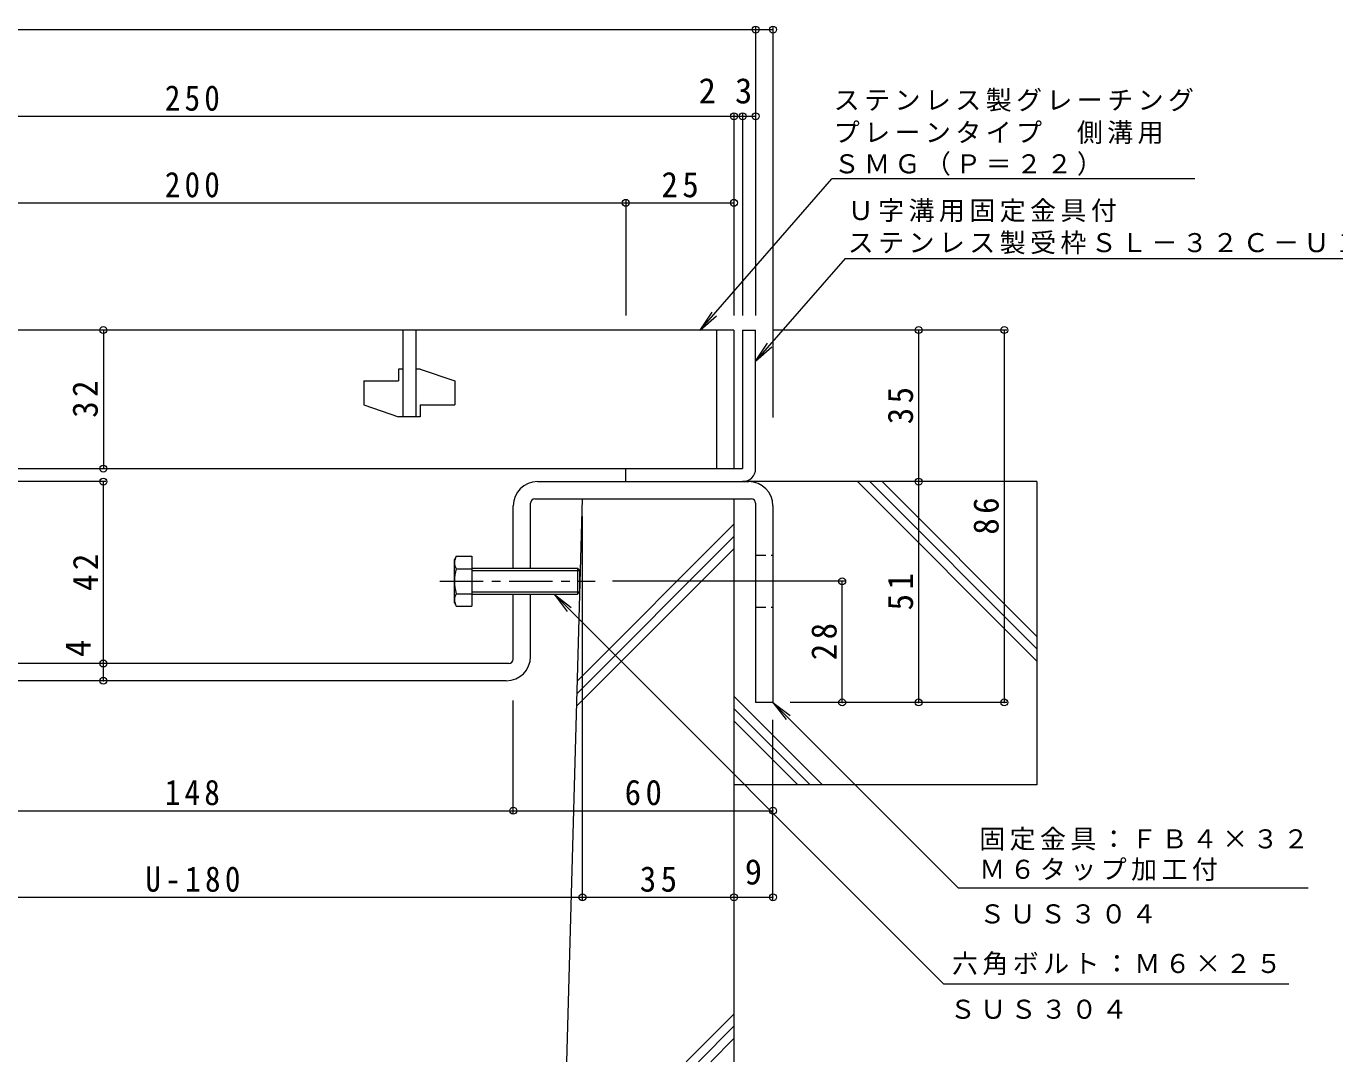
# Model space of a CAD drawing. Units: millimetres at full size. Extents: x -230 to 468, y -388 to 290.
# Drawn here: x -73 to 229.3, y -134 to 105.2 of the extents above; entities that cross this region are included whole.
import ezdxf
from ezdxf.enums import TextEntityAlignment as Align

# ---------------------------------------------------------------- set-up
doc = ezdxf.new("R2010")
doc.units = ezdxf.units.MM
doc.header["$LTSCALE"] = 2
doc.header["$PDMODE"] = 32
doc.header["$PDSIZE"] = 1.6
doc.linetypes.add('CHAIN1', pattern=[8, 5, -1, 1, -1])
doc.linetypes.add('DASHED1', pattern=[1.8, 1.2, -0.6])
for name, color, linetype, lineweight in [('D-1', 2, 'Continuous', 9), ('D-2', 3, 'Continuous', 9), ('D-4', 7, 'Continuous', 9), ('D-5', 7, 'Continuous', 9), ('D-6', 6, 'Continuous', 9), ('D-8', 3, 'Continuous', 9), ('D-B', 2, 'Continuous', 9)]:
    doc.layers.add(name, color=color, linetype=linetype, lineweight=lineweight)
doc.styles.add('ＭＳ ゴシック', font='')
doc.styles.get('ＭＳ ゴシック').set_extended_font_data('MS Gothic')

msp = doc.modelspace()

# ---------------------------------------------------------------- linework, layer by layer
at = {"layer": 'D-1'}
for p, q in [((92.492, 34.96), (92.492, 2.96)), ((92.492, 34.96), (95.492, 34.96)), ((95.492, 2.96), (95.492, 34.96)), ((65.492, 2.96), (92.492, 2.96)), ((65.492, -0.04), (65.492, 2.96)), ((65.492, -0.04), (92.492, -0.04))]:
    msp.add_line(p, q, dxfattribs=at)
msp.add_arc((92.492, 2.96), 3, 270, 0, dxfattribs=at)
at = {"layer": 'D-2'}
for p, q in [((90.492, 34.96), (-159.508, 34.96)), ((13.992, 34.96), (13.992, 14.96)), ((16.992, 34.96), (16.992, 14.96)), ((86.492, 34.96), (86.492, 2.96)), ((90.492, 34.96), (90.492, 2.96)), ((12.992, 25.96), (12.992, 23.21)), ((13.992, 25.96), (12.992, 25.96)), ((17.992, 25.96), (16.992, 25.96)), ((17.992, 25.96), (25.992, 23.21)), ((4.992, 23.21), (4.992, 17.71)), ((4.992, 23.21), (12.992, 23.21)), ((25.992, 23.21), (25.992, 17.71)), ((4.992, 17.71), (12.992, 14.96)), ((17.992, 17.71), (17.992, 14.96)), ((17.992, 17.71), (25.992, 17.71)), ((17.992, 14.96), (12.992, 14.96)), ((-159.508, 2.96), (90.492, 2.96))]:
    msp.add_line(p, q, dxfattribs=at)
at = {"layer": 'D-4'}
for p, q in [((-164.508, 104.352), (95.492, 104.352)), ((95.492, 104.952), (95.492, 38.352)), ((95.492, 104.352), (99.492, 104.352)), ((99.492, 104.952), (99.492, 14.752)), ((90.492, 84.952), (90.492, 38.352)), ((92.492, 84.952), (92.492, 38.352)), ((-159.508, 84.352), (90.492, 84.352)), ((90.492, 84.352), (92.492, 84.352)), ((92.492, 84.352), (95.492, 84.352)), ((-134.508, 64.352), (65.492, 64.352)), ((65.492, 64.952), (65.492, 38.352)), ((65.492, 64.352), (90.492, 64.352)), ((-55.214, 34.96), (-55.214, 2.96)), ((153.536, 34.96), (99.492, 34.96)), ((133.153, 34.96), (133.153, -0.04)), ((152.936, 34.96), (152.936, -51.04)), ((-54.614, -0.04), (-110.108, -0.04)), ((-55.214, -42.04), (-55.214, -0.04)), ((133.153, -0.04), (133.153, -51.04)), ((55.492, -96.64), (55.492, -8.04)), ((116.092, -23.042), (62.429, -23.042)), ((115.492, -51.04), (115.492, -23.042)), ((-55.214, -46.04), (-55.214, -42.04)), ((39.492, -76.64), (39.492, -50.559)), ((153.536, -51.04), (103.492, -51.04)), ((99.492, -96.64), (99.492, -55.04)), ((-108.508, -76.04), (39.492, -76.04)), ((39.492, -76.04), (99.492, -76.04)), ((-124.508, -96.04), (55.492, -96.04)), ((55.492, -96.04), (90.492, -96.04)), ((90.492, -96.04), (99.492, -96.04))]:
    msp.add_line(p, q, dxfattribs=at)
for p in [(95.492, 104.352), (99.492, 104.352), (90.492, 84.352), (92.492, 84.352), (95.492, 84.352), (65.492, 64.352), (90.492, 64.352), (-55.214, 34.96), (133.153, 34.96), (152.936, 34.96), (-55.214, 2.96), (-55.214, -0.04), (133.153, -0.04), (115.492, -23.042), (-55.214, -42.04), (-55.214, -46.04), (115.492, -51.04), (133.153, -51.04), (152.936, -51.04), (39.492, -76.04), (99.492, -76.04), (55.492, -96.04), (90.492, -96.04), (99.492, -96.04)]:
    msp.add_point(p, dxfattribs=at)
at = {"layer": 'D-5'}
for p, q in [((82.673, 34.96), (113.069, 69.883)), ((196.99, 69.883), (113.069, 69.883)), ((116.16, 51.518), (95.492, 27.772)), ((116.16, 51.518), (241.783, 51.518)), ((82.673, 34.96), (85.435, 39.128)), ((82.673, 34.96), (86.42, 38.271)), ((95.492, 27.772), (98.254, 31.94)), ((95.492, 27.772), (99.239, 31.083)), ((48.923, -26.042), (138.922, -116.04)), ((48.923, -26.042), (52.89, -29.085)), ((48.923, -26.042), (51.967, -30.008)), ((99.492, -51.04), (142.38, -93.928)), ((99.492, -51.04), (103.459, -54.084)), ((99.492, -51.04), (102.536, -55.007)), ((223.153, -93.928), (142.38, -93.928)), ((138.922, -116.04), (218.692, -116.04))]:
    msp.add_line(p, q, dxfattribs=at)
at = {"layer": 'D-6'}
for p, q in [((160.492, -0.04), (92.492, -0.04)), ((119.064, -0.04), (160.492, -41.468)), ((121.892, -0.04), (160.492, -38.64)), ((124.721, -0.04), (160.492, -35.811)), ((160.492, -0.04), (160.492, -70.04)), ((51.881, -134.04), (55.492, -4.04)), ((55.492, -4.04), (90.492, -4.04)), ((90.492, -4.04), (90.492, -134.04)), ((54.325, -46.04), (90.492, -9.873)), ((54.244, -48.949), (90.492, -12.702)), ((54.164, -51.858), (90.492, -15.53)), ((90.492, -49.597), (110.935, -70.04)), ((90.492, -52.425), (108.107, -70.04)), ((90.492, -55.254), (105.278, -70.04)), ((160.492, -70.04), (90.492, -70.04)), ((79.462, -134.04), (90.492, -123.01)), ((82.291, -134.04), (90.492, -125.839)), ((85.119, -134.04), (90.492, -128.667))]:
    msp.add_line(p, q, dxfattribs=at)
at = {"layer": 'D-8'}
for p, q in [((45.092, -0.04), (93.892, -0.04)), ((39.492, -20.04), (39.492, -5.64)), ((43.492, -20.04), (43.492, -5.04)), ((44.492, -4.04), (94.492, -4.04)), ((95.492, -5.04), (95.492, -51.04)), ((99.492, -5.64), (99.492, -51.04)), ((39.492, -41.04), (39.492, -26.04)), ((43.492, -40.44), (43.492, -26.04)), ((38.492, -42.04), (-107.508, -42.04)), ((37.892, -46.04), (-106.908, -46.04)), ((99.492, -51.04), (95.492, -51.04))]:
    msp.add_line(p, q, dxfattribs=at)
at = {"layer": 'D-8', "linetype": 'DASHED1'}
for p, q in [((95.492, -17.04), (99.492, -17.04)), ((39.492, -20.04), (43.492, -20.04)), ((39.492, -26.04), (43.492, -26.04)), ((95.492, -29.04), (99.492, -29.04))]:
    msp.add_line(p, q, dxfattribs=at)
at = {"layer": 'D-8'}
for centre, radius, start, end in [((45.092, -5.64), 5.6, 90, 180), ((93.892, -5.64), 5.6, 0, 90), ((44.492, -5.04), 1, 90, 180), ((94.492, -5.04), 1, 0, 90), ((37.892, -40.44), 5.6, 270, 0), ((38.492, -41.04), 1, 270, 0)]:
    msp.add_arc(centre, radius, start, end, dxfattribs=at)
at = {"layer": 'D-B'}
for p, q in [((26.343, -17.268), (25.896, -18.042)), ((25.896, -28.042), (25.896, -18.042)), ((26.343, -17.268), (29.896, -17.268)), ((29.896, -17.268), (29.896, -28.815)), ((26.343, -20.155), (29.896, -20.155)), ((29.896, -20.042), (54.355, -20.042)), ((29.896, -20.583), (54.896, -20.583)), ((54.355, -20.042), (54.355, -26.042)), ((54.896, -20.583), (54.355, -20.042)), ((54.896, -25.5), (54.896, -20.583)), ((26.343, -25.928), (29.896, -25.928)), ((29.896, -25.5), (54.896, -25.5)), ((29.896, -26.042), (54.355, -26.042)), ((54.896, -25.5), (54.355, -26.042)), ((25.896, -28.042), (26.343, -28.815)), ((26.343, -28.815), (29.896, -28.815))]:
    msp.add_line(p, q, dxfattribs=at)
at = {"layer": 'D-B', "linetype": 'CHAIN1'}
msp.add_line((22.535, -23.042), (58.429, -23.042), dxfattribs=at)
at = {"layer": 'D-B'}
for centre, radius, start, end in [((29.294, -18.972), 3.408, 150.00002, 175.61575), ((28.743, -18.622), 2.848, 181.8087, 212.57556), ((35.45, -23.042), 9.553, 162.41205, 197.58797), ((28.743, -27.462), 2.848, 147.42445, 178.19131), ((29.294, -27.111), 3.408, 184.38426, 210)]:
    msp.add_arc(centre, radius, start, end, dxfattribs=at)

# ---------------------------------------------------------------- texts
at = {"layer": 'D-4', "color": 2, "style": 'ＭＳ ゴシック'}
for s, p in [('2', (82.327, 85.552)), ('3', (90.731, 85.552)), ('9', (92.992, -94.84))]:
    msp.add_text(s, height=5.865, dxfattribs=at).set_placement(p, align=Align.BOTTOM_LEFT)
msp.add_text('4', height=5.865, rotation=90, dxfattribs=at).set_placement((-56.414, -40.541), align=Align.BOTTOM_LEFT)
at = {"layer": 'D-4', "color": 2, "char_height": 5.865, "attachment_point": 7, "style": 'ＭＳ ゴシック'}
for s, insert in [('\\T1.27;\\W0.9;250', (-41.008, 85.552)), ('\\T1.27;\\W0.9;200', (-41.008, 65.552)), ('\\T1.27;\\W0.95;25', (73.742, 65.552)), ('\\T1.27;\\W0.9;148', (-41.008, -74.84)), ('\\T1.27;\\W0.95;60', (65.242, -74.84)), ('\\T1.28;\\W0.9;U-180', (-45.508, -94.84)), ('\\T1.27;\\W0.95;35', (68.742, -94.84))]:
    msp.add_mtext(s, dxfattribs=dict(at, insert=insert))
at = {"layer": 'D-4', "color": 2, "char_height": 5.865, "attachment_point": 7, "rotation": 90, "style": 'ＭＳ ゴシック'}
for s, insert in [('\\T1.27;\\W0.95;32', (-56.414, 14.71)), ('\\T1.27;\\W0.95;35', (131.953, 13.21)), ('\\T1.27;\\W0.95;86', (151.736, -12.29)), ('\\T1.27;\\W0.95;42', (-56.414, -25.29)), ('\\T1.27;\\W0.95;51', (131.953, -29.79)), ('\\T1.27;\\W0.95;28', (114.292, -41.291))]:
    msp.add_mtext(s, dxfattribs=dict(at, insert=insert))
at = {"layer": 'D-5', "char_height": 4.399, "attachment_point": 7, "style": 'ＭＳ ゴシック'}
for s, insert in [('\\T1.17;ステンレス製グレーチング', (113.55, 85.408)), ('\\T1.17;プレーンタイプ\u3000側溝用', (113.55, 77.915)), ('\\T1.17;ＳＭＧ（Ｐ＝２２）', (113.55, 70.587)), ('\\T1.17;Ｕ字溝用固定金具付', (116.783, 59.877)), ('\\T1.17;ステンレス製受枠ＳＬ－３２Ｃ－Ｕ１８', (116.783, 52.47)), ('\\T1.17;固定金具：ＦＢ４×３２', (147.153, -85.262)), ('\\T1.17;Ｍ６タップ加工付', (147.153, -92.262)), ('\\T1.17;ＳＵＳ３０４', (147.153, -102.149)), ('\\T1.17;六角ボルト：Ｍ６×２５', (140.87, -114.04)), ('\\T1.17;ＳＵＳ３０４', (140.349, -124.172))]:
    msp.add_mtext(s, dxfattribs=dict(at, insert=insert))

doc.saveas('drawing.dxf')
